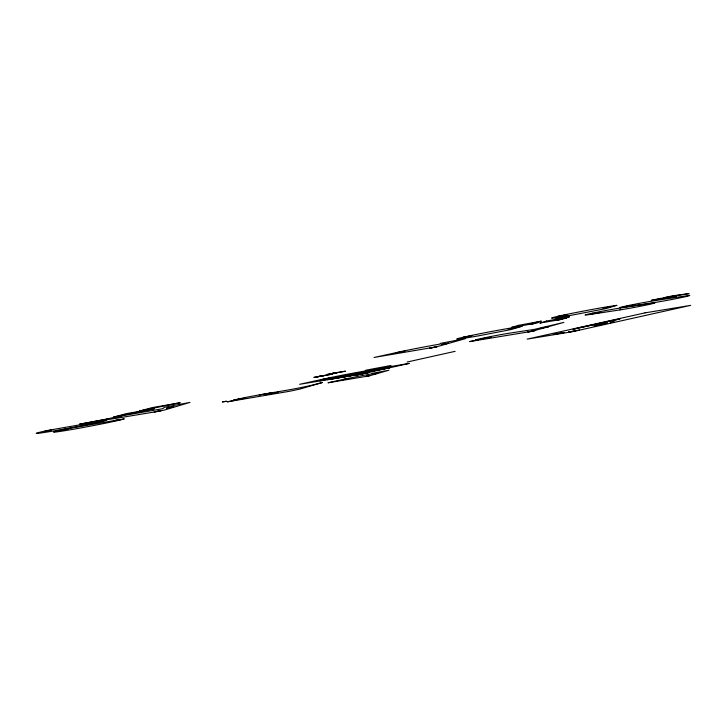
<?xml version="1.0" encoding="UTF-8"?>
<svg xmlns="http://www.w3.org/2000/svg" width="727" height="727" viewBox="0 0 727 727"><rect width="100%" height="100%" fill="white"/><g stroke="black" fill="none" stroke-linecap="round" stroke-linejoin="round"><path stroke-width="1.09" d="M265.528 394.67L278.159 392.28L265.591 394.688M361.255 374.105L364.154 371.488L380.83 368.344A75.508 2.108 -10.7 0 1 409.246 363.409L360.955 374.178L327.232 379.767M103.343 420.824L96.264 422.151L103.352 420.797M51.217 430.139L44.865 431.338L51.226 430.111M245.662 398.105L235.757 399.777L245.681 398.087M329.822 373.969L332.957 373.278M354.694 375.068L357.175 374.505M364.681 372.297L369.616 371.379L364.69 372.315M360.992 373.805L362.319 373.642L361.537 373.832M362.101 373.796L390.999 365.472L365.981 370.188L365.081 371.006A34.523 0.963 -10.7 0 0 323.297 379.121L299.624 384.31L338.319 377.867M429.548 348.151L436.809 346.788L374.087 357.466L397.76 352.286A34.523 0.963 -10.7 0 1 439.544 344.162L440.444 343.353L465.453 338.637L434.301 347.451M441.225 344.58L448.632 343.189L441.234 344.589M334.338 377.858L340.381 376.713L334.365 377.876M600.629 312.346L590.588 314.055L600.656 312.319M363.936 373.351L360.438 374.078M259.175 395.015L271.571 392.834M380.83 368.344L361.174 373.996L362.137 373.696M362.237 373.769L362.9 373.614M651.392 300.36L659.534 298.533L676.228 296.28L651.292 300.378M664.278 297.67L672.42 295.844L689.105 293.59L664.169 297.688M407.129 362.037L455.111 351.341M319.916 380.893L335.701 377.44M361.792 373.86L360.874 374.06M356.948 374.55L355.112 374.978L356.784 374.759M361.464 373.932L359.229 374.323M359.974 374.169L360.492 374.069M357.82 374.65L352.813 375.432L357.411 374.46M359.729 374.223L360.647 374.132M532.946 331.058L535.626 330.44L527.802 331.939L532.364 331.23M357.066 374.523L357.657 374.405M359.483 374.269L360.401 374.141M533.173 331.067L532.128 331.221M158.513 411.191L161.385 410.555L154.088 411.918L164.148 410.11L189.947 402.422L164.993 407.129L162.403 408.765L118.456 416.417A35.932 1 -10.7 0 0 108.796 418.661L79.388 424.232L107.214 419.143A35.932 1 -10.7 0 0 122.245 417.307L158.459 411.318M356.766 374.523L358.166 374.314M357.311 374.478L357.911 374.36M433.992 347.415L429.639 348.16M532.409 331.167L563.898 322.379L534.354 329.386L510.708 332.975A19.992 0.554 -10.7 0 0 483.855 337.928A19.992 0.554 -10.7 0 0 478.711 339.673L469.669 341.59L510.29 334.883A19.992 0.554 -10.7 0 0 514.752 334.156L531.955 331.303M359.647 374.296L357.684 374.705M344.916 376.731L366.399 372.597A23.019 0.645 -10.7 0 1 333.766 378.576A23.019 0.645 -10.7 0 1 342.526 375.995A23.019 0.645 -10.7 0 1 373.787 370.416M357.829 374.378L358.938 374.16M359.274 374.305L358.175 374.523M357.938 374.296L358.738 374.151L358.093 374.323M358.438 374.469L359.02 374.36M332.993 373.178L345.461 371.197L326.65 374.569L337.219 372.569L329.904 373.987M353.204 375.505L358.856 374.45M612.134 322.215C619.24 321.043 605.073 323.533 612.134 322.361M357.239 374.796L358.456 374.523M367.571 376.041C372.906 375.159 362.337 377.013 367.608 376.141M358.62 374.223L359.202 374.114M358.502 374.46L357.393 374.669M358.057 374.596L357.475 374.705M358.884 374.178L359.529 374.005M357.648 374.623L358.238 374.505M359.147 374.123L360.428 373.896M359.402 374.078L360.292 373.86M359.656 374.032L368.371 372.524M356.821 374.823L357.484 374.641M357.248 374.687L354.785 375.077M360.138 373.951L360.647 373.86M357.012 374.723L355.639 375.032M360.374 373.914L360.865 373.823M360.592 373.869L361.065 373.787M579.546 330.003L568.423 332.066L575.548 330.894M366.699 372.896L368.725 372.56L362.482 373.832M361.637 373.705L363.982 373.315M360.801 373.842L361.601 373.705M655.118 300.596L685.743 295.934A20.483 0.573 -10.7 0 1 689.759 295.489L686.415 296.489A19.874 0.554 -10.7 0 1 682.389 297.37A19.693 0.554 -10.7 0 1 654.827 302.487M654.936 302.459L624.311 307.121A20.256 0.563 -10.7 0 1 627.583 305.694M620.249 308.03L650.874 303.368A20.483 0.573 -10.7 0 1 654.891 302.923L651.546 303.922A19.874 0.554 -10.7 0 1 647.521 304.804A19.693 0.554 -10.7 0 1 619.958 309.92M620.067 309.893L589.443 314.555A20.256 0.563 -10.7 0 1 592.714 313.128M627.474 305.713A19.929 0.554 -10.7 0 1 655 300.624M592.605 313.146A19.929 0.554 -10.7 0 1 620.131 308.057M123.654 414.981L113.412 417.125L126.098 413.69L154.242 408.765L123.654 414.981M149.644 408.919L139.411 411.064L152.097 407.629L180.232 402.703L149.644 408.919M233.612 400.095L236.92 399.823L227.287 401.849L289.628 391.262L299.651 389.154L322.352 382.511C293.226 390.635 262.983 393.08 233.612 400.095M372.224 373.369L371.633 373.914A23.019 0.645 -10.7 0 0 343.771 379.33L327.995 382.784L369.189 375.895L388.909 370.225L372.224 373.369M314.055 377.368L332.757 374.041L314.055 377.368M113.576 420.86L120.664 419.534L113.612 420.842M166.728 408.174L173.826 406.847L166.765 408.156M62.149 430.039L68.538 428.857L62.186 430.03M115.302 417.353L121.691 416.162L115.339 417.343M317.236 376.777L324.615 375.405L317.281 376.759M366.799 371.406L374.178 370.034L366.799 371.406M372.769 374.178L377.695 373.26L372.842 374.16M508.346 329.149L515.734 327.777L508.346 329.149M541.07 328.141L548.449 326.768L541.07 328.141M603.165 308.193L610.544 306.821L603.21 308.175M321.289 379.739L330.322 378.04L321.289 379.739M395.752 352.895L404.775 351.205L395.752 352.895M342.435 379.73L348.451 378.613L342.526 379.703M462.845 337.482L471.878 335.783L462.899 337.455M557.664 316.527L566.697 314.846L557.664 316.527M602.447 323.933L607.327 323.015L602.483 323.924M481.056 338.973L491.116 337.264L481.092 338.964M625.465 306.603L635.525 304.886L625.502 306.585M266.891 393.943L270.544 393.271L266.963 393.925M343.889 376.032L339.355 377.395L354.431 374.832L350.505 375.405L359.156 373.215L343.889 376.032M518.433 325.36L511.635 327.414L534.254 323.56L528.356 324.424L538.671 322.424L531.482 323.533L541.333 321.134L518.433 325.36M546.604 321.034L539.816 323.079L562.425 319.226L556.528 320.089L566.851 318.09L559.654 319.198L569.505 316.808L546.604 321.034M372.924 370.697L370.098 371.542L389.617 367.78L372.924 370.697M557.554 317.799L555.31 318.481L569.35 315.872L557.554 317.799M521.977 326.332L510.899 329.595L478.675 335.81A34.523 0.963 -10.7 0 1 466.298 336.546A34.523 0.963 -10.7 0 1 521.977 326.332M616.796 305.376L605.718 308.639L573.494 314.855A34.523 0.963 -10.7 0 1 561.117 315.591A34.523 0.963 -10.7 0 1 616.796 305.376M222.435 401.922L226.424 401.268L222.435 401.922M644.958 312.874L527.157 339.127L572.84 331.621L690.65 305.367L644.958 312.874M616.242 319.607L573.049 329.24L620.013 318.989L616.242 319.607M557.336 333.657L553.338 334.547L564.37 332.503L557.336 333.657M597.848 325.087L594.023 325.932L605.391 323.842L597.848 325.087M106.778 420.142L48 430.375A35.932 1 -10.7 0 0 55.634 430.602A35.932 1 -10.7 0 0 106.778 420.142M124.081 418.87L65.303 429.103A35.932 1 -10.7 0 0 72.936 429.33A35.932 1 -10.7 0 0 124.081 418.87"/></g></svg>
